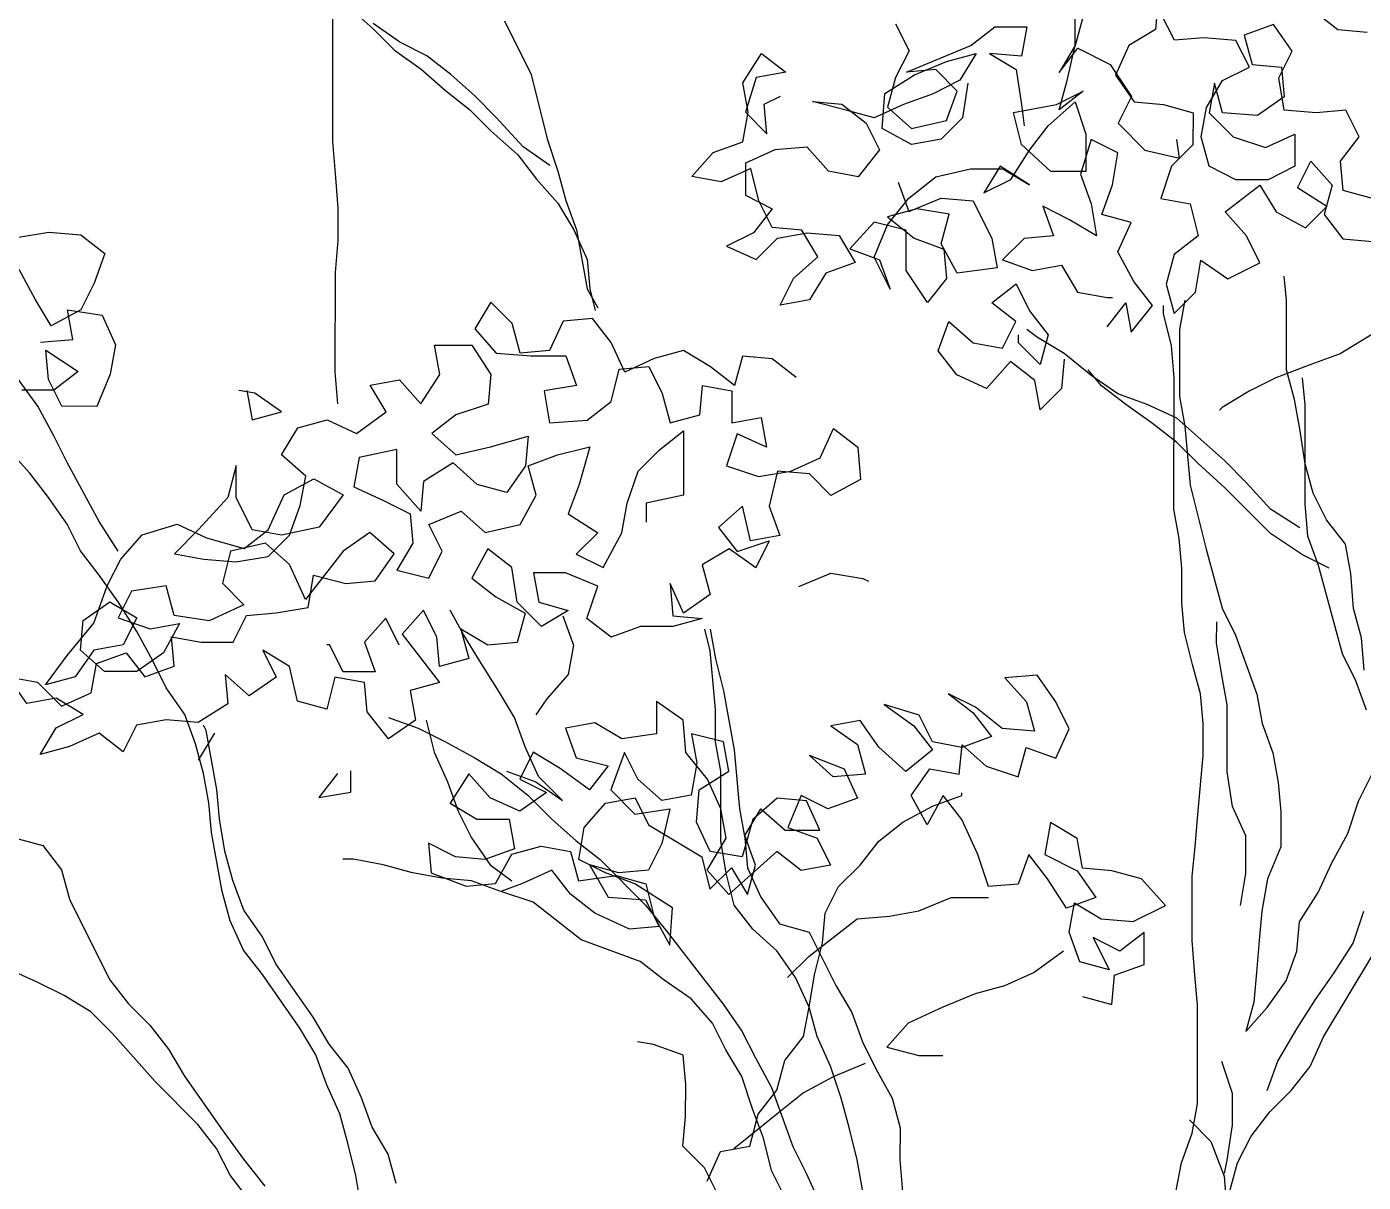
# Model space of a CAD drawing. Header units: millimetres. Extents: x 684983 to 685377, y 990360 to 990509.
# Drawn here: x 684986.3706 to 684986.6474, y 990361.3107 to 990361.5501 of the extents above; entities that cross this region are included whole.
import ezdxf

# ---------------------------------------------------------------- set-up
doc = ezdxf.new("R2010")
doc.units = ezdxf.units.MM
doc.layers.add('TEAK', color=7, linetype='Continuous')

# ---------------------------------------------------------------- blocks, each defined once
blk = doc.blocks.new('A$C25655A80')
at = {"color": 62}
for p, q in [((-0.24934, 1.70173), (-0.24928, 1.77287)), ((0.04679, 1.75337), (0.04581, 1.74184)), ((-0.24353, 1.74979), (-0.23489, 1.74209)), ((0.01697, 1.7361), (0.01698, 1.74763)), ((0.01986, 1.74667), (0.01697, 1.7361)), ((0.05254, 1.73799), (0.04774, 1.7476)), ((0.11118, 1.74178), (0.10254, 1.74851)), ((-0.23489, 1.74209), (-0.2272, 1.7344)), ((-0.22528, 1.73728), (-0.23488, 1.74402)), ((-0.18778, 1.74494), (-0.17818, 1.7257)), ((-0.04743, 1.74385), (-0.04263, 1.73423)), ((-0.02052, 1.73613), (-0.01186, 1.74285)), ((-0.01186, 1.74285), (-0.00033, 1.74284)), ((-0.00033, 1.74284), (-0.00226, 1.73227)), ((0.04581, 1.74184), (0.0362, 1.73608)), ((0.08811, 1.74372), (0.07754, 1.73989)), ((0.09483, 1.7341), (0.08811, 1.74372)), ((0.12176, 1.74081), (0.11118, 1.74178)), ((-0.21567, 1.73246), (-0.22528, 1.73728)), ((-0.0436, 1.72654), (-0.02052, 1.73613)), ((0.01697, 1.7361), (0.01119, 1.72649)), ((0.01407, 1.7236), (0.01697, 1.7361)), ((0.0362, 1.73608), (0.03138, 1.72551)), ((0.06312, 1.73894), (0.05254, 1.73799)), ((0.07465, 1.73797), (0.06312, 1.73894)), ((0.07945, 1.72835), (0.07465, 1.73797)), ((0.07754, 1.73989), (0.08041, 1.72931)), ((-0.2272, 1.7344), (-0.2176, 1.72766)), ((-0.20702, 1.72573), (-0.21567, 1.73246)), ((-0.10224, 1.72275), (-0.0955, 1.73331)), ((-0.0955, 1.73331), (-0.08686, 1.72658)), ((-0.04263, 1.73423), (-0.04745, 1.72462)), ((-0.02918, 1.73037), (-0.0186, 1.73324)), ((-0.0186, 1.73324), (-0.02438, 1.72364)), ((-0.01379, 1.73324), (-0.00419, 1.72746)), ((-0.00226, 1.73227), (-0.01379, 1.73324)), ((0.01119, 1.72649), (0.01793, 1.73513)), ((0.01793, 1.73513), (0.02946, 1.72936)), ((0.09002, 1.72449), (0.09483, 1.7341)), ((-0.2176, 1.72766), (-0.20895, 1.71996)), ((-0.08686, 1.72658), (-0.09744, 1.72467)), ((-0.03303, 1.72749), (-0.0436, 1.72654)), ((-0.04072, 1.72557), (-0.02918, 1.73037)), ((-0.02534, 1.71979), (-0.03303, 1.72749)), ((-0.00419, 1.72746), (-0.00228, 1.71496)), ((0.02946, 1.72936), (0.03714, 1.71781)), ((0.06983, 1.72355), (0.07945, 1.72835)), ((0.08041, 1.72931), (0.09098, 1.72834)), ((0.09098, 1.72834), (0.09193, 1.71776)), ((-0.19838, 1.71803), (-0.20702, 1.72573)), ((-0.17818, 1.7257), (-0.17244, 1.70262)), ((-0.10033, 1.71217), (-0.10224, 1.72275)), ((-0.09744, 1.72467), (-0.10129, 1.71217)), ((-0.0513, 1.71885), (-0.04072, 1.72557)), ((-0.04745, 1.72462), (-0.05034, 1.71405)), ((-0.02438, 1.72364), (-0.03399, 1.71884)), ((-0.02149, 1.72267), (-0.02343, 1.71018)), ((0.01118, 1.71303), (0.01407, 1.7236)), ((0.03138, 1.72551), (0.0381, 1.71589)), ((0.06405, 1.71394), (0.06983, 1.72355)), ((0.06695, 1.72259), (0.06501, 1.71202)), ((0.06982, 1.71201), (0.06695, 1.72259)), ((0.09193, 1.71296), (0.09002, 1.72449)), ((-0.20895, 1.71996), (-0.20031, 1.71322)), ((-0.19069, 1.71033), (-0.19838, 1.71803)), ((-0.09456, 1.71505), (-0.08879, 1.71793)), ((-0.05227, 1.70636), (-0.0513, 1.71885)), ((-0.03399, 1.71884), (-0.04457, 1.715)), ((-0.0292, 1.70922), (-0.02534, 1.71979)), ((0.01022, 1.71495), (0.01984, 1.71975)), ((0.01984, 1.71975), (0.01118, 1.71303)), ((0.03714, 1.71781), (0.03233, 1.7082)), ((0.09193, 1.71776), (0.08232, 1.71104)), ((-0.20031, 1.71322), (-0.19262, 1.70553)), ((-0.10226, 1.7016), (-0.10033, 1.71217)), ((-0.10129, 1.71217), (-0.09361, 1.70447)), ((-0.09361, 1.70447), (-0.09456, 1.71505)), ((-0.07726, 1.71599), (-0.06668, 1.71502)), ((-0.06572, 1.7131), (-0.07726, 1.71599)), ((-0.06668, 1.71502), (-0.05804, 1.70829)), ((-0.05515, 1.71021), (-0.06572, 1.7131)), ((-0.04457, 1.715), (-0.05515, 1.71021)), ((-0.05034, 1.71405), (-0.0417, 1.70635)), ((-0.00516, 1.71208), (0.01022, 1.71495)), ((-0.00229, 1.70055), (-0.00516, 1.71208)), ((-0.00228, 1.71496), (-0.00132, 1.70727)), ((0.00733, 1.70727), (0.01695, 1.71591)), ((0.01695, 1.71591), (0.02079, 1.70437)), ((0.0381, 1.71589), (0.04867, 1.71492)), ((0.04867, 1.71492), (0.05925, 1.71202)), ((0.05925, 1.71202), (0.05923, 1.70049)), ((0.06212, 1.70337), (0.06405, 1.71394)), ((0.06501, 1.71202), (0.07366, 1.70336)), ((0.08232, 1.71104), (0.06982, 1.71201)), ((0.10347, 1.71198), (0.09193, 1.71296)), ((0.11404, 1.71294), (0.10347, 1.71198)), ((0.11884, 1.70332), (0.11404, 1.71294)), ((-0.18109, 1.69975), (-0.19069, 1.71033)), ((-0.05804, 1.70829), (-0.05324, 1.69867)), ((-0.0417, 1.70635), (-0.0292, 1.70922)), ((-0.02343, 1.71018), (-0.03113, 1.70249)), ((0.00059, 1.69862), (0.00733, 1.70727)), ((0.03233, 1.7082), (0.04193, 1.69858)), ((-0.19262, 1.70553), (-0.18302, 1.69687)), ((-0.17244, 1.70262), (-0.1686, 1.69108)), ((-0.0417, 1.70058), (-0.05227, 1.70636)), ((-0.03113, 1.70249), (-0.0417, 1.70058)), ((0.02271, 1.70245), (0.01885, 1.68995)), ((0.02079, 1.70437), (0.02077, 1.69091)), ((0.03232, 1.69763), (0.02271, 1.70245)), ((0.05442, 1.69569), (0.05347, 1.70242)), ((0.065, 1.69279), (0.06212, 1.70337)), ((0.07366, 1.70336), (0.08519, 1.6995)), ((0.08519, 1.6995), (0.09577, 1.7043)), ((0.09577, 1.7043), (0.09576, 1.69277)), ((0.1121, 1.69467), (0.11884, 1.70332)), ((-0.24839, 1.6902), (-0.24934, 1.70173)), ((-0.17148, 1.69301), (-0.18109, 1.69975)), ((-0.12054, 1.68912), (-0.11284, 1.69776)), ((-0.11284, 1.69776), (-0.10226, 1.7016)), ((-0.09073, 1.6987), (-0.10131, 1.69391)), ((-0.07919, 1.69965), (-0.09073, 1.6987)), ((-0.07151, 1.691), (-0.07919, 1.69965)), ((-0.05324, 1.69867), (-0.06094, 1.68906)), ((-0.00615, 1.68805), (0.00059, 1.69862)), ((0.00828, 1.69092), (-0.00229, 1.70055)), ((0.03038, 1.6861), (0.03232, 1.69763)), ((0.04193, 1.69858), (0.05442, 1.69569)), ((0.05923, 1.70049), (0.05154, 1.69281)), ((-0.18302, 1.69687), (-0.1763, 1.68821)), ((-0.10131, 1.69391), (-0.10132, 1.68237)), ((-0.00999, 1.69286), (-0.01576, 1.68325)), ((0.00058, 1.68612), (-0.00999, 1.69286)), ((0.05154, 1.69281), (0.04768, 1.68127)), ((0.0746, 1.68798), (0.065, 1.69279)), ((0.09576, 1.69277), (0.08614, 1.68797)), ((0.09671, 1.68507), (0.10153, 1.69468)), ((0.10153, 1.69468), (0.10921, 1.68602)), ((0.11305, 1.6841), (0.1121, 1.69467)), ((-0.24744, 1.6777), (-0.24839, 1.6902)), ((-0.1763, 1.68821), (-0.16861, 1.67955)), ((-0.1686, 1.69108), (-0.16573, 1.68051)), ((-0.10997, 1.68719), (-0.12054, 1.68912)), ((-0.09939, 1.69198), (-0.10997, 1.68719)), ((-0.09651, 1.68044), (-0.09939, 1.69198)), ((-0.06094, 1.68906), (-0.07151, 1.691)), ((-0.04268, 1.68136), (-0.03306, 1.68904)), ((-0.03306, 1.68904), (-0.02056, 1.69191)), ((-0.02056, 1.69191), (-0.00903, 1.6919)), ((-0.01576, 1.68325), (-0.00615, 1.68805)), ((-0.00903, 1.6919), (0.00058, 1.68612)), ((0.02077, 1.69091), (0.00828, 1.69092)), ((0.01885, 1.68995), (0.02269, 1.67937)), ((0.08614, 1.68797), (0.0746, 1.68798)), ((-0.04652, 1.68713), (-0.04269, 1.67655)), ((0.02653, 1.67553), (0.03038, 1.6861)), ((0.07075, 1.67645), (0.08325, 1.68605)), ((0.08325, 1.68605), (0.08901, 1.67643)), ((0.10728, 1.67834), (0.09671, 1.68507)), ((0.10921, 1.68602), (0.10632, 1.67545)), ((0.12362, 1.6812), (0.11305, 1.6841)), ((-0.16861, 1.67955), (-0.16285, 1.66993)), ((-0.16573, 1.68051), (-0.16189, 1.66993)), ((-0.10132, 1.68237), (-0.09171, 1.67756)), ((-0.09172, 1.67083), (-0.09651, 1.68044)), ((-0.05038, 1.67175), (-0.04268, 1.68136)), ((-0.04269, 1.67655), (-0.03115, 1.68135)), ((-0.03115, 1.68135), (-0.01961, 1.68037)), ((-0.01961, 1.68037), (-0.01289, 1.66691)), ((0.00538, 1.67843), (0.00922, 1.66785)), ((0.01499, 1.67361), (0.00538, 1.67843)), ((0.02269, 1.67937), (0.0246, 1.66784)), ((0.04768, 1.68127), (0.05825, 1.67934)), ((0.05825, 1.67934), (0.06113, 1.6678)), ((0.09958, 1.67065), (0.10728, 1.67834)), ((-0.24745, 1.66616), (-0.24744, 1.6777)), ((-0.09171, 1.67756), (-0.09845, 1.66891)), ((-0.0398, 1.67751), (-0.05038, 1.67463)), ((-0.05038, 1.67463), (-0.04077, 1.66694)), ((-0.02827, 1.67558), (-0.0398, 1.67751)), ((-0.03116, 1.665), (-0.02827, 1.67558)), ((0.0246, 1.66784), (0.01499, 1.67361)), ((0.0371, 1.67263), (0.02653, 1.67553)), ((0.07843, 1.66779), (0.07075, 1.67645)), ((0.08901, 1.67643), (0.09958, 1.67065)), ((0.10632, 1.67545), (0.11304, 1.66679)), ((-0.36281, 1.66723), (-0.35127, 1.66914)), ((-0.35127, 1.66914), (-0.33974, 1.66817)), ((-0.16285, 1.66993), (-0.15806, 1.65935)), ((-0.16189, 1.66993), (-0.15807, 1.64878)), ((-0.09845, 1.66891), (-0.10807, 1.66411)), ((-0.08114, 1.66986), (-0.09172, 1.67083)), ((-0.0898, 1.66698), (-0.07922, 1.66889)), ((-0.07538, 1.66024), (-0.08114, 1.66986)), ((-0.07922, 1.66889), (-0.06769, 1.66792)), ((-0.05519, 1.67272), (-0.06385, 1.66311)), ((-0.0552, 1.66022), (-0.05038, 1.67175)), ((-0.04365, 1.66982), (-0.05519, 1.67272)), ((-0.04367, 1.6554), (-0.04365, 1.66982)), ((0.03228, 1.66206), (0.0371, 1.67263)), ((-0.33974, 1.66817), (-0.33109, 1.66143)), ((-0.24842, 1.65463), (-0.24745, 1.66616)), ((-0.10807, 1.66411), (-0.0975, 1.6593)), ((-0.0975, 1.6593), (-0.0898, 1.66698)), ((-0.06769, 1.66792), (-0.06193, 1.6583)), ((-0.04077, 1.66694), (-0.0302, 1.66308)), ((-0.0254, 1.65442), (-0.03116, 1.665)), ((-0.01289, 1.66691), (-0.01098, 1.65633)), ((-0.00136, 1.6669), (-0.00906, 1.65922)), ((0.00922, 1.66785), (-0.00136, 1.6669)), ((0.06113, 1.6678), (0.05247, 1.66108)), ((0.08323, 1.65817), (0.07843, 1.66779)), ((0.11304, 1.66679), (0.12361, 1.66582)), ((-0.33109, 1.66143), (-0.33494, 1.65086)), ((-0.15806, 1.65935), (-0.15711, 1.64878)), ((-0.08404, 1.65256), (-0.07538, 1.66024)), ((-0.06385, 1.66311), (-0.05328, 1.65926)), ((-0.04944, 1.64868), (-0.0552, 1.66022)), ((-0.05328, 1.65926), (-0.04944, 1.64868)), ((-0.0302, 1.66308), (-0.02925, 1.6525)), ((-0.00906, 1.65922), (0.00152, 1.65536)), ((0.03804, 1.65148), (0.03228, 1.66206)), ((0.05247, 1.66108), (0.04958, 1.65051)), ((0.06015, 1.64762), (0.06208, 1.65915)), ((0.06208, 1.65915), (0.07169, 1.65241)), ((-0.3561, 1.64511), (-0.36186, 1.65569)), ((-0.24846, 1.61906), (-0.24842, 1.65463)), ((-0.07251, 1.65447), (-0.07828, 1.64486)), ((-0.06193, 1.6583), (-0.07251, 1.65447)), ((-0.03599, 1.64386), (-0.04367, 1.6554)), ((-0.01098, 1.65633), (-0.0254, 1.65442)), ((0.00152, 1.65536), (0.01209, 1.65727)), ((0.01209, 1.65727), (0.01785, 1.64766)), ((0.07169, 1.65241), (0.08323, 1.65817)), ((-0.33494, 1.65086), (-0.33976, 1.64125)), ((-0.08886, 1.64295), (-0.08404, 1.65256)), ((-0.02925, 1.6525), (-0.03599, 1.64386)), ((-0.01291, 1.64384), (-0.00426, 1.65056)), ((-0.00426, 1.65056), (0.00054, 1.64094)), ((0.04476, 1.64282), (0.03804, 1.65148)), ((0.04958, 1.65051), (0.05245, 1.63993)), ((0.09283, 1.6447), (0.09188, 1.65336)), ((-0.35034, 1.6355), (-0.3561, 1.64511)), ((-0.15807, 1.64878), (-0.15423, 1.64205)), ((-0.15711, 1.64878), (-0.15519, 1.64108)), ((-0.07828, 1.64486), (-0.08886, 1.64295)), ((0.01785, 1.64766), (0.02842, 1.64572)), ((0.02842, 1.64572), (0.03035, 1.64572)), ((0.05245, 1.63993), (0.06015, 1.64762)), ((0.0563, 1.64474), (0.05437, 1.63416)), ((0.09281, 1.61971), (0.09283, 1.6447)), ((-0.33976, 1.64125), (-0.35034, 1.6355)), ((-0.34457, 1.64126), (-0.33207, 1.63932)), ((-0.34265, 1.63068), (-0.34457, 1.64126)), ((-0.19268, 1.644), (-0.19845, 1.6344)), ((-0.18499, 1.63631), (-0.19268, 1.644)), ((-0.00427, 1.6371), (-0.01291, 1.64384)), ((0.00054, 1.64094), (0.00726, 1.63228)), ((0.02841, 1.63515), (0.03515, 1.64379)), ((0.03515, 1.64379), (0.03706, 1.63322)), ((0.03706, 1.63322), (0.04476, 1.64282)), ((0.0486, 1.63994), (0.04861, 1.64282)), ((0.05148, 1.6284), (0.0486, 1.63994)), ((-0.33207, 1.63932), (-0.32727, 1.62875)), ((-0.18212, 1.62573), (-0.18499, 1.63631)), ((-0.16673, 1.63725), (-0.17155, 1.62668)), ((-0.15615, 1.6382), (-0.16673, 1.63725)), ((-0.14943, 1.62954), (-0.15615, 1.6382)), ((-0.03216, 1.62655), (-0.0283, 1.63712)), ((-0.0283, 1.63712), (-0.01966, 1.62942)), ((-0.00908, 1.62749), (-0.00427, 1.6371)), ((-0.35419, 1.62973), (-0.34265, 1.63068)), ((-0.19845, 1.6344), (-0.19077, 1.62574)), ((-0.00332, 1.62941), (-0.00331, 1.63229)), ((0.00342, 1.63133), (-0.00043, 1.63421)), ((0.01302, 1.62555), (0.00342, 1.63133)), ((0.00726, 1.63228), (0.00437, 1.62171)), ((0.05437, 1.63416), (0.05435, 1.61013)), ((0.12454, 1.63314), (0.11204, 1.62546)), ((-0.35227, 1.62685), (-0.34074, 1.61914)), ((-0.35132, 1.61627), (-0.35227, 1.62685)), ((-0.32727, 1.62875), (-0.32921, 1.61817)), ((-0.21288, 1.62864), (-0.19942, 1.62863)), ((-0.21097, 1.61806), (-0.21288, 1.62864)), ((-0.19942, 1.62863), (-0.1927, 1.61805)), ((-0.19077, 1.62574), (-0.17828, 1.62476)), ((-0.17155, 1.62668), (-0.18212, 1.62573)), ((-0.14464, 1.61896), (-0.14943, 1.62954)), ((-0.12348, 1.62664), (-0.13406, 1.62376)), ((-0.11387, 1.62086), (-0.12348, 1.62664)), ((-0.02544, 1.61789), (-0.03216, 1.62655)), ((-0.01966, 1.62942), (-0.00908, 1.62749)), ((0.00437, 1.62171), (-0.00332, 1.62941)), ((0.02263, 1.61785), (0.01302, 1.62555)), ((0.05243, 1.61686), (0.05148, 1.6284)), ((0.11204, 1.62546), (0.10146, 1.62162)), ((-0.17828, 1.62476), (-0.16578, 1.62475)), ((-0.16578, 1.62475), (-0.16194, 1.61417)), ((-0.14656, 1.61993), (-0.13598, 1.62088)), ((-0.13406, 1.62376), (-0.14464, 1.61896)), ((-0.13598, 1.62088), (-0.13118, 1.61126)), ((-0.10523, 1.61412), (-0.11387, 1.62086)), ((-0.10233, 1.62469), (-0.10523, 1.61412)), ((-0.09176, 1.62372), (-0.10233, 1.62469)), ((-0.08311, 1.61699), (-0.09176, 1.62372)), ((-0.00621, 1.62268), (-0.01487, 1.61308)), ((0.00244, 1.61595), (-0.00621, 1.62268)), ((0.01302, 1.62363), (0.01205, 1.61305)), ((0.10146, 1.62162), (0.08896, 1.61683)), ((-0.35517, 1.60666), (-0.36285, 1.61724)), ((-0.34652, 1.60665), (-0.35132, 1.61627)), ((-0.34074, 1.61914), (-0.3494, 1.61242)), ((-0.32921, 1.61817), (-0.33402, 1.60664)), ((-0.24751, 1.60752), (-0.24846, 1.61906)), ((-0.23596, 1.61424), (-0.22539, 1.61615)), ((-0.22539, 1.61615), (-0.21771, 1.6075)), ((-0.21771, 1.6075), (-0.21097, 1.61806)), ((-0.1927, 1.61805), (-0.19367, 1.60747)), ((-0.14945, 1.6084), (-0.14656, 1.61993)), ((-0.01487, 1.61308), (-0.02544, 1.61789)), ((0.00435, 1.60537), (0.00244, 1.61595)), ((0.02647, 1.614), (0.02167, 1.61977)), ((0.03224, 1.61111), (0.02263, 1.61785)), ((0.05239, 1.56976), (0.05243, 1.61686)), ((0.08896, 1.61683), (0.07934, 1.61203)), ((0.09568, 1.60913), (0.09281, 1.61971)), ((0.09952, 1.60721), (0.09857, 1.61682)), ((-0.3494, 1.61242), (-0.36093, 1.61243)), ((-0.2773, 1.6114), (-0.28307, 1.61236)), ((-0.28019, 1.61236), (-0.27827, 1.60178)), ((-0.2677, 1.60466), (-0.2773, 1.6114)), ((-0.2302, 1.60462), (-0.23596, 1.61424)), ((-0.16194, 1.61417), (-0.17348, 1.61226)), ((-0.17348, 1.61226), (-0.17157, 1.60072)), ((-0.13118, 1.61126), (-0.12831, 1.60069)), ((-0.11773, 1.60356), (-0.11676, 1.61413)), ((-0.11676, 1.61413), (-0.10619, 1.6122)), ((-0.10619, 1.6122), (-0.1062, 1.60067)), ((0.01205, 1.61305), (0.00435, 1.60537)), ((0.03512, 1.60726), (0.02647, 1.614)), ((0.04281, 1.60726), (0.03224, 1.61111)), ((0.07934, 1.61203), (0.06972, 1.60627)), ((-0.34941, 1.59608), (-0.35517, 1.60666)), ((-0.33402, 1.60664), (-0.34652, 1.60665)), ((-0.19367, 1.60747), (-0.20521, 1.60364)), ((-0.15811, 1.60167), (-0.14945, 1.6084)), ((0.04472, 1.60053), (0.03512, 1.60726)), ((0.05338, 1.60244), (0.04281, 1.60726)), ((0.05435, 1.61013), (0.05626, 1.59956)), ((0.06972, 1.60627), (0.06876, 1.60531)), ((0.09759, 1.59856), (0.09568, 1.60913)), ((0.09949, 1.57164), (0.09952, 1.60721)), ((-0.27827, 1.60178), (-0.2677, 1.60466)), ((-0.26193, 1.59889), (-0.25136, 1.60176)), ((-0.25136, 1.60176), (-0.24079, 1.59694)), ((-0.24079, 1.59694), (-0.2302, 1.60462)), ((-0.20521, 1.60364), (-0.21387, 1.59692)), ((-0.17157, 1.60072), (-0.15811, 1.60167)), ((-0.12831, 1.60069), (-0.11773, 1.60356)), ((-0.1062, 1.60067), (-0.09562, 1.60258)), ((-0.09562, 1.60258), (-0.09371, 1.592)), ((0.07067, 1.58704), (0.05338, 1.60244)), ((-0.26771, 1.58928), (-0.26193, 1.59889)), ((-0.21387, 1.59692), (-0.20523, 1.58922)), ((-0.13216, 1.59108), (-0.12351, 1.5978)), ((-0.12351, 1.5978), (-0.12353, 1.57473)), ((-0.10428, 1.59682), (-0.10814, 1.58529)), ((-0.09371, 1.592), (-0.10428, 1.59682)), ((-0.07449, 1.58814), (-0.06967, 1.59871)), ((-0.06967, 1.59871), (-0.06103, 1.59197)), ((0.05337, 1.59379), (0.04472, 1.60053)), ((0.05626, 1.59956), (0.05816, 1.5784)), ((0.0995, 1.58606), (0.09759, 1.59856)), ((-0.34462, 1.58646), (-0.34941, 1.59608)), ((-0.20523, 1.58922), (-0.19273, 1.59209)), ((-0.19273, 1.59209), (-0.17926, 1.59593)), ((-0.17926, 1.59593), (-0.18023, 1.58535)), ((-0.1687, 1.58919), (-0.15716, 1.59206)), ((-0.15716, 1.59206), (-0.16102, 1.57861)), ((-0.06103, 1.59197), (-0.06008, 1.58044)), ((0.06105, 1.58609), (0.05337, 1.59379)), ((-0.35808, 1.58263), (-0.36576, 1.59129)), ((-0.25907, 1.58158), (-0.26771, 1.58928)), ((-0.23983, 1.58829), (-0.24177, 1.57772)), ((-0.22637, 1.59116), (-0.23983, 1.58829)), ((-0.22638, 1.57867), (-0.22637, 1.59116)), ((-0.17927, 1.58535), (-0.1687, 1.58919)), ((-0.13986, 1.58339), (-0.13216, 1.59108)), ((-0.08507, 1.58334), (-0.07449, 1.58814)), ((0.07835, 1.57935), (0.07067, 1.58704)), ((-0.35136, 1.57397), (-0.35808, 1.58263)), ((-0.3331, 1.5653), (-0.34462, 1.58646)), ((-0.28406, 1.58545), (-0.28695, 1.57391)), ((-0.28407, 1.57391), (-0.28406, 1.58545)), ((-0.20619, 1.58634), (-0.21677, 1.57962)), ((-0.19754, 1.57864), (-0.20619, 1.58634)), ((-0.18023, 1.58535), (-0.18697, 1.57575)), ((-0.1764, 1.57477), (-0.17927, 1.58535)), ((-0.14372, 1.57186), (-0.13986, 1.58339)), ((-0.10814, 1.58529), (-0.09661, 1.58143)), ((-0.09661, 1.58143), (-0.08507, 1.58334)), ((-0.08987, 1.58335), (-0.09277, 1.57085)), ((-0.07834, 1.58237), (-0.08987, 1.58335)), ((-0.07066, 1.57468), (-0.07834, 1.58237)), ((0.07066, 1.57743), (0.06105, 1.58609)), ((0.10238, 1.57548), (0.0995, 1.58606)), ((-0.26676, 1.57486), (-0.25618, 1.58062)), ((-0.261, 1.57101), (-0.25907, 1.58158)), ((-0.25618, 1.58062), (-0.24561, 1.57484)), ((-0.24177, 1.57772), (-0.2312, 1.5729)), ((-0.21774, 1.56904), (-0.22638, 1.57867)), ((-0.21677, 1.57962), (-0.21774, 1.56904)), ((-0.18697, 1.57575), (-0.19754, 1.57864)), ((-0.16102, 1.57861), (-0.16487, 1.56803)), ((-0.06008, 1.58044), (-0.07066, 1.57468)), ((0.05816, 1.5784), (0.06391, 1.55533)), ((0.08698, 1.56107), (0.07066, 1.57743)), ((0.08699, 1.56973), (0.07835, 1.57935)), ((-0.34464, 1.56435), (-0.35136, 1.57397)), ((-0.28695, 1.57391), (-0.29753, 1.56239)), ((-0.27831, 1.56237), (-0.28407, 1.57391)), ((-0.27254, 1.56237), (-0.26676, 1.57486)), ((-0.24561, 1.57484), (-0.25428, 1.56331)), ((-0.2312, 1.5729), (-0.22159, 1.56809)), ((-0.18218, 1.56421), (-0.1764, 1.57477)), ((-0.12353, 1.57473), (-0.13699, 1.57185)), ((0.10718, 1.56586), (0.10238, 1.57548)), ((-0.26485, 1.56044), (-0.261, 1.57101)), ((-0.22159, 1.56809), (-0.22064, 1.55751)), ((-0.21486, 1.56424), (-0.20332, 1.56903)), ((-0.20332, 1.56903), (-0.19468, 1.56133)), ((-0.16487, 1.56803), (-0.1543, 1.5613)), ((-0.14565, 1.56129), (-0.14372, 1.57186)), ((-0.13699, 1.57185), (-0.13699, 1.56513)), ((-0.10238, 1.57086), (-0.11104, 1.56318)), ((-0.09951, 1.55836), (-0.10238, 1.57086)), ((-0.09277, 1.57085), (-0.08893, 1.56027)), ((0.0543, 1.55918), (0.05239, 1.56976)), ((0.09756, 1.56299), (0.08699, 1.56973)), ((0.10044, 1.5601), (0.09949, 1.57164)), ((-0.33984, 1.55474), (-0.34464, 1.56435)), ((-0.32638, 1.55472), (-0.3331, 1.5653)), ((-0.31772, 1.56048), (-0.30522, 1.56432)), ((-0.30522, 1.56432), (-0.29465, 1.5595)), ((-0.25428, 1.56331), (-0.26774, 1.56044)), ((-0.21006, 1.55462), (-0.21486, 1.56424)), ((-0.19468, 1.56133), (-0.18218, 1.56421)), ((-0.11104, 1.56318), (-0.10432, 1.55452)), ((0.1139, 1.55721), (0.10718, 1.56586)), ((-0.32542, 1.55184), (-0.31772, 1.56048)), ((-0.29753, 1.56239), (-0.30619, 1.55374)), ((-0.29465, 1.5595), (-0.2812, 1.55564)), ((-0.2812, 1.55564), (-0.27254, 1.56237)), ((-0.26774, 1.56044), (-0.27831, 1.56237)), ((-0.27255, 1.55275), (-0.26485, 1.56044)), ((-0.23601, 1.56137), (-0.24563, 1.55465)), ((-0.22737, 1.55367), (-0.23601, 1.56137)), ((-0.1543, 1.5613), (-0.162, 1.55361)), ((-0.15239, 1.5488), (-0.14565, 1.56129)), ((-0.10432, 1.55452), (-0.09278, 1.55836)), ((-0.08893, 1.56027), (-0.09951, 1.55836)), ((-0.09278, 1.55836), (-0.0976, 1.54875)), ((0.05525, 1.54861), (0.0543, 1.55918)), ((0.09851, 1.55337), (0.08698, 1.56107)), ((0.10428, 1.54952), (0.10044, 1.5601)), ((-0.33312, 1.54608), (-0.33984, 1.55474)), ((-0.30619, 1.55374), (-0.29562, 1.55181)), ((-0.28601, 1.55469), (-0.2889, 1.54315)), ((-0.27351, 1.55756), (-0.28601, 1.55469)), ((-0.26486, 1.54986), (-0.27351, 1.55756)), ((-0.24563, 1.55465), (-0.25911, 1.53736)), ((-0.23411, 1.54407), (-0.22737, 1.55367)), ((-0.22064, 1.55751), (-0.22641, 1.5479)), ((-0.21488, 1.54501), (-0.21006, 1.55462)), ((-0.19372, 1.55556), (-0.1995, 1.54499)), ((-0.18507, 1.54883), (-0.19372, 1.55556)), ((-0.162, 1.55361), (-0.15239, 1.5488)), ((-0.1072, 1.55548), (-0.11682, 1.54973)), ((-0.0976, 1.54875), (-0.1072, 1.55548)), ((0.06391, 1.55533), (0.06966, 1.53417)), ((0.11581, 1.54663), (0.1139, 1.55721)), ((-0.33024, 1.54223), (-0.32542, 1.55184)), ((-0.29562, 1.55181), (-0.28409, 1.55084)), ((-0.28409, 1.55084), (-0.27255, 1.55275)), ((-0.25911, 1.53736), (-0.26486, 1.54986)), ((-0.18316, 1.53633), (-0.18507, 1.54883)), ((-0.11682, 1.54973), (-0.11395, 1.53915)), ((0.10812, 1.54856), (0.09851, 1.55337)), ((0.1129, 1.51779), (0.10428, 1.54952)), ((-0.3264, 1.53646), (-0.33312, 1.54608)), ((-0.25815, 1.53447), (-0.25621, 1.54601)), ((-0.25621, 1.54601), (-0.24468, 1.54311)), ((-0.24468, 1.54311), (-0.23411, 1.54407)), ((-0.22641, 1.5479), (-0.21488, 1.54501)), ((-0.1995, 1.54499), (-0.19085, 1.53826)), ((-0.17739, 1.5469), (-0.17547, 1.53632)), ((-0.16585, 1.54689), (-0.17739, 1.5469)), ((-0.15432, 1.54207), (-0.16585, 1.54689)), ((-0.08222, 1.542), (-0.07068, 1.5468)), ((-0.07068, 1.5468), (-0.05915, 1.54487)), ((-0.05915, 1.54487), (-0.05723, 1.5439)), ((0.05524, 1.53611), (0.05525, 1.54861)), ((0.11676, 1.53413), (0.11581, 1.54663)), ((-0.33506, 1.52878), (-0.33024, 1.54223)), ((-0.32159, 1.5403), (-0.3264, 1.53069)), ((-0.30909, 1.54221), (-0.32159, 1.5403)), ((-0.30621, 1.53163), (-0.30909, 1.54221)), ((-0.2889, 1.54315), (-0.28122, 1.53546)), ((-0.15818, 1.53054), (-0.15432, 1.54207)), ((-0.12836, 1.54301), (-0.12741, 1.53147)), ((-0.12357, 1.53243), (-0.12836, 1.54301)), ((-0.11395, 1.53915), (-0.12357, 1.53243)), ((-0.3389, 1.52974), (-0.32928, 1.53646)), ((-0.32928, 1.53646), (-0.31967, 1.53069)), ((-0.31968, 1.52588), (-0.3264, 1.53646)), ((-0.28122, 1.53546), (-0.29372, 1.5297)), ((-0.26968, 1.53256), (-0.25815, 1.53447)), ((-0.19085, 1.53826), (-0.18028, 1.53248)), ((-0.17452, 1.52767), (-0.18316, 1.53633)), ((-0.17547, 1.53632), (-0.1649, 1.53343)), ((0.05619, 1.52553), (0.05524, 1.53611)), ((-0.33987, 1.51917), (-0.3389, 1.52974)), ((-0.3264, 1.53069), (-0.31487, 1.52684)), ((-0.31967, 1.53069), (-0.32449, 1.52108)), ((-0.29372, 1.5297), (-0.30621, 1.53163)), ((-0.28507, 1.522), (-0.28026, 1.53161)), ((-0.28026, 1.53161), (-0.26968, 1.53256)), ((-0.23027, 1.5306), (-0.23797, 1.52196)), ((-0.22548, 1.52099), (-0.23027, 1.5306)), ((-0.21681, 1.53348), (-0.22451, 1.52483)), ((-0.21201, 1.52386), (-0.21681, 1.53348)), ((-0.2024, 1.52481), (-0.2072, 1.53347)), ((-0.18028, 1.53248), (-0.18318, 1.52191)), ((-0.1649, 1.53343), (-0.17452, 1.52767)), ((-0.16683, 1.53151), (-0.16299, 1.52093)), ((-0.14953, 1.5238), (-0.15818, 1.53054)), ((-0.11684, 1.5305), (-0.12742, 1.52763)), ((-0.12741, 1.53147), (-0.11684, 1.5305)), ((0.06966, 1.53417), (0.07445, 1.52456)), ((0.11963, 1.52355), (0.11676, 1.53413)), ((-0.34468, 1.51725), (-0.33506, 1.52878)), ((-0.31392, 1.5153), (-0.31968, 1.52588)), ((-0.31487, 1.52684), (-0.30429, 1.52875)), ((-0.30429, 1.52875), (-0.31007, 1.51818)), ((-0.22451, 1.52483), (-0.21107, 1.50751)), ((-0.20336, 1.52673), (-0.20049, 1.51616)), ((-0.19375, 1.52096), (-0.20336, 1.52673)), ((-0.19664, 1.51519), (-0.2024, 1.52481)), ((-0.13895, 1.52764), (-0.14953, 1.5238)), ((-0.12742, 1.52763), (-0.13895, 1.52764)), ((-0.11397, 1.51896), (-0.11588, 1.52665)), ((-0.11396, 1.52665), (-0.11205, 1.51608)), ((0.05906, 1.514), (0.05619, 1.52553)), ((0.06772, 1.52168), (0.06773, 1.52937)), ((-0.32449, 1.52108), (-0.33507, 1.51916)), ((-0.30718, 1.52394), (-0.29661, 1.52201)), ((-0.30623, 1.51337), (-0.30718, 1.52394)), ((-0.29661, 1.52201), (-0.28507, 1.522)), ((-0.25047, 1.52101), (-0.25143, 1.52101)), ((-0.24567, 1.51139), (-0.25047, 1.52101)), ((-0.23797, 1.52196), (-0.23414, 1.51138)), ((-0.21106, 1.51328), (-0.21201, 1.52386)), ((-0.18318, 1.52191), (-0.19375, 1.52096)), ((-0.16299, 1.52093), (-0.16492, 1.51036)), ((0.06963, 1.51014), (0.06772, 1.52168)), ((0.07445, 1.52456), (0.08213, 1.5034)), ((0.12059, 1.51202), (0.11963, 1.52355)), ((-0.35238, 1.50668), (-0.34468, 1.51725)), ((-0.33507, 1.51916), (-0.3418, 1.50956)), ((-0.33123, 1.51147), (-0.33987, 1.51917)), ((-0.33411, 1.51436), (-0.32353, 1.51819)), ((-0.32353, 1.51819), (-0.31681, 1.50953)), ((-0.31007, 1.51818), (-0.31969, 1.51146)), ((-0.30912, 1.50568), (-0.31392, 1.5153)), ((-0.2745, 1.51911), (-0.26971, 1.50949)), ((-0.2649, 1.51333), (-0.2745, 1.51911)), ((-0.20049, 1.51616), (-0.21106, 1.51328)), ((-0.18992, 1.50461), (-0.19664, 1.51519)), ((-0.11206, 1.49781), (-0.11397, 1.51896)), ((-0.11205, 1.51608), (-0.10917, 1.50454)), ((0.1177, 1.50818), (0.1129, 1.51779)), ((-0.33604, 1.50378), (-0.33411, 1.51436)), ((-0.31969, 1.51146), (-0.33123, 1.51147)), ((-0.31681, 1.50953), (-0.30623, 1.51337)), ((-0.28797, 1.51047), (-0.28702, 1.49989)), ((-0.27932, 1.50277), (-0.28797, 1.51047)), ((-0.26202, 1.50083), (-0.2649, 1.51333)), ((-0.23414, 1.51138), (-0.24567, 1.51139)), ((-0.16492, 1.51036), (-0.17262, 1.50171)), ((0.06194, 1.50342), (0.05906, 1.514)), ((-0.36584, 1.50958), (-0.35526, 1.50765)), ((-0.35912, 1.49996), (-0.36584, 1.50958)), ((-0.35526, 1.50765), (-0.34662, 1.49899)), ((-0.3418, 1.50956), (-0.35238, 1.50668)), ((-0.3024, 1.49606), (-0.30912, 1.50568)), ((-0.26971, 1.50949), (-0.27932, 1.50277)), ((-0.24856, 1.50947), (-0.25145, 1.49794)), ((-0.23798, 1.50754), (-0.24856, 1.50947)), ((-0.23703, 1.49696), (-0.23798, 1.50754)), ((-0.21107, 1.50751), (-0.22164, 1.50464)), ((0.0033, 1.5102), (-0.00823, 1.50925)), ((-0.00823, 1.50925), (-0.00055, 1.50059)), ((0.01003, 1.50058), (0.0033, 1.5102)), ((0.07155, 1.49957), (0.06963, 1.51014)), ((0.12153, 1.4976), (0.1177, 1.50818)), ((-0.34854, 1.50187), (-0.35912, 1.49996)), ((-0.33893, 1.4961), (-0.34854, 1.50187)), ((-0.34662, 1.49899), (-0.33604, 1.50378)), ((-0.25145, 1.49794), (-0.26202, 1.50083)), ((-0.22164, 1.50464), (-0.21973, 1.49406)), ((-0.18416, 1.49499), (-0.18992, 1.50461)), ((-0.17262, 1.50171), (-0.17647, 1.49595)), ((-0.13321, 1.50071), (-0.13322, 1.48918)), ((-0.1236, 1.49398), (-0.13321, 1.50071)), ((-0.10917, 1.50454), (-0.10535, 1.48339)), ((-0.02842, 1.5035), (-0.01978, 1.49677)), ((-0.01882, 1.49869), (-0.02842, 1.5035)), ((0.06289, 1.49284), (0.06194, 1.50342)), ((0.08213, 1.5034), (0.08404, 1.49283)), ((-0.34855, 1.4913), (-0.33893, 1.4961)), ((-0.29857, 1.48548), (-0.3024, 1.49606)), ((-0.28702, 1.49989), (-0.2976, 1.49317)), ((-0.22935, 1.48734), (-0.23703, 1.49696)), ((-0.11207, 1.48628), (-0.11206, 1.49781)), ((-0.0515, 1.49968), (-0.04093, 1.49198)), ((-0.03901, 1.49582), (-0.0515, 1.49968)), ((-0.01978, 1.49677), (-0.01306, 1.48811)), ((-0.00921, 1.49099), (-0.01882, 1.49869)), ((-0.00055, 1.50059), (0.00233, 1.49002)), ((0.01482, 1.49097), (0.01003, 1.50058)), ((0.07153, 1.47553), (0.07155, 1.49957)), ((-0.35433, 1.48169), (-0.34855, 1.4913)), ((-0.31971, 1.49223), (-0.32452, 1.48262)), ((-0.30913, 1.49415), (-0.31971, 1.49223)), ((-0.2976, 1.49317), (-0.30913, 1.49415)), ((-0.29472, 1.49029), (-0.29568, 1.49221)), ((-0.21973, 1.49406), (-0.22935, 1.48734)), ((-0.22934, 1.49503), (-0.21877, 1.49118)), ((-0.21877, 1.49118), (-0.20916, 1.48636)), ((-0.21589, 1.49406), (-0.21301, 1.48252)), ((-0.18033, 1.48442), (-0.18416, 1.49499)), ((-0.15533, 1.49304), (-0.1659, 1.49113)), ((-0.1659, 1.49113), (-0.16207, 1.48055)), ((-0.14572, 1.48727), (-0.15533, 1.49304)), ((-0.12265, 1.48244), (-0.1236, 1.49398)), ((-0.06016, 1.49392), (-0.07073, 1.49201)), ((-0.07073, 1.49201), (-0.06113, 1.48527)), ((-0.05344, 1.4843), (-0.06016, 1.49392)), ((-0.04093, 1.49198), (-0.03421, 1.48332)), ((-0.03421, 1.4862), (-0.03901, 1.49582)), ((0.06288, 1.48131), (0.06289, 1.49284)), ((0.08404, 1.49283), (0.08787, 1.48225)), ((-0.33317, 1.48936), (-0.34375, 1.48456)), ((-0.32452, 1.48262), (-0.33317, 1.48936)), ((-0.29183, 1.48932), (-0.29761, 1.47972)), ((-0.29089, 1.46914), (-0.29472, 1.49029)), ((-0.20916, 1.48636), (-0.1986, 1.48059)), ((-0.13322, 1.48918), (-0.14572, 1.48727)), ((-0.12072, 1.48917), (-0.11881, 1.47859)), ((-0.10919, 1.48627), (-0.12072, 1.48917)), ((-0.01306, 1.48811), (-0.02364, 1.48427)), ((0.00233, 1.49002), (-0.00921, 1.49099)), ((0.01001, 1.4804), (0.01482, 1.49097)), ((-0.34375, 1.48456), (-0.35433, 1.48169)), ((-0.29569, 1.47491), (-0.29857, 1.48548)), ((-0.21301, 1.48252), (-0.20822, 1.47194)), ((-0.17745, 1.48249), (-0.18226, 1.47288)), ((-0.17553, 1.47384), (-0.18033, 1.48442)), ((-0.16784, 1.47671), (-0.17745, 1.48249)), ((-0.14476, 1.48246), (-0.14958, 1.46901)), ((-0.13996, 1.47284), (-0.14476, 1.48246)), ((-0.11497, 1.47282), (-0.12265, 1.48244)), ((-0.11016, 1.4757), (-0.11207, 1.48628)), ((-0.10728, 1.4757), (-0.10919, 1.48627)), ((-0.10535, 1.48339), (-0.10344, 1.46224)), ((-0.06113, 1.48527), (-0.05825, 1.47469)), ((-0.04383, 1.47564), (-0.05344, 1.4843)), ((-0.03421, 1.48332), (-0.04383, 1.47564)), ((-0.02364, 1.48427), (-0.03421, 1.4862)), ((-0.02461, 1.47466), (-0.02363, 1.48523)), ((-0.02363, 1.48523), (-0.01499, 1.47753)), ((-0.00346, 1.47368), (-0.00056, 1.48425)), ((-0.00056, 1.48425), (0.01001, 1.4804)), ((0.08787, 1.48225), (0.08979, 1.47167)), ((-0.1986, 1.48059), (-0.18899, 1.47481)), ((-0.16207, 1.48055), (-0.15053, 1.47766)), ((-0.15053, 1.47766), (-0.15727, 1.46901)), ((-0.11881, 1.47859), (-0.12074, 1.46706)), ((-0.07843, 1.48144), (-0.06594, 1.47662)), ((-0.06979, 1.47374), (-0.07843, 1.48144)), ((-0.01499, 1.47753), (-0.00346, 1.47368)), ((0.06094, 1.46016), (0.06288, 1.48131)), ((-0.29378, 1.46433), (-0.29569, 1.47491)), ((-0.24763, 1.47486), (-0.25436, 1.46622)), ((-0.24283, 1.46813), (-0.24282, 1.47582)), ((-0.20822, 1.47194), (-0.20438, 1.46137)), ((-0.20052, 1.47482), (-0.20726, 1.46425)), ((-0.19284, 1.46616), (-0.20052, 1.47482)), ((-0.18899, 1.47481), (-0.17938, 1.46711)), ((-0.18706, 1.47577), (-0.17649, 1.47191)), ((-0.18226, 1.47288), (-0.17265, 1.46807)), ((-0.16689, 1.46518), (-0.17553, 1.47384)), ((-0.15727, 1.46901), (-0.16784, 1.47671)), ((-0.13132, 1.46514), (-0.13996, 1.47284)), ((-0.11786, 1.46898), (-0.10728, 1.4757)), ((-0.11017, 1.46224), (-0.11497, 1.47282)), ((-0.11018, 1.45071), (-0.11016, 1.4757)), ((-0.05825, 1.47469), (-0.06979, 1.47374)), ((-0.06594, 1.47662), (-0.06114, 1.46604)), ((-0.04192, 1.46699), (-0.03518, 1.47659)), ((-0.03518, 1.47659), (-0.02461, 1.47466)), ((0.07344, 1.46303), (0.07153, 1.47553)), ((0.11862, 1.46492), (0.12344, 1.47452)), ((-0.28994, 1.45856), (-0.29089, 1.46914)), ((-0.25436, 1.46622), (-0.24283, 1.46813)), ((-0.17265, 1.46807), (-0.18227, 1.46135)), ((-0.17649, 1.47191), (-0.16689, 1.46518)), ((-0.14958, 1.46901), (-0.14094, 1.46035)), ((-0.11883, 1.45744), (-0.11786, 1.46898)), ((-0.02365, 1.46697), (-0.02365, 1.46793)), ((0.08979, 1.47167), (0.09074, 1.4611)), ((-0.29283, 1.45376), (-0.29378, 1.46433)), ((-0.20726, 1.46425), (-0.19765, 1.45848)), ((-0.18227, 1.46135), (-0.19284, 1.46616)), ((-0.17938, 1.46711), (-0.17074, 1.45845)), ((-0.15921, 1.45556), (-0.15151, 1.4642)), ((-0.15151, 1.4642), (-0.14093, 1.46611)), ((-0.14093, 1.46611), (-0.13613, 1.4565)), ((-0.12074, 1.46706), (-0.13132, 1.46514)), ((-0.08998, 1.46607), (-0.09864, 1.45839)), ((-0.07941, 1.4651), (-0.08998, 1.46607)), ((-0.08133, 1.46702), (-0.08615, 1.45549)), ((-0.07172, 1.46221), (-0.08133, 1.46702)), ((-0.07461, 1.45452), (-0.07941, 1.4651)), ((-0.06114, 1.46604), (-0.07172, 1.46221)), ((-0.04481, 1.45737), (-0.03423, 1.46313)), ((-0.03616, 1.45641), (-0.04192, 1.46699)), ((-0.03038, 1.46697), (-0.03616, 1.45641)), ((-0.03423, 1.46313), (-0.02365, 1.46697)), ((-0.02366, 1.45832), (-0.03038, 1.46697)), ((0.07823, 1.45246), (0.07344, 1.46303)), ((0.11476, 1.45338), (0.11862, 1.46492)), ((-0.28803, 1.44702), (-0.28994, 1.45856)), ((-0.20438, 1.46137), (-0.19958, 1.45175)), ((-0.19765, 1.45848), (-0.18612, 1.45847)), ((-0.18612, 1.45847), (-0.18421, 1.44789)), ((-0.17074, 1.45845), (-0.16209, 1.45075)), ((-0.14094, 1.46035), (-0.12844, 1.46226)), ((-0.12844, 1.46226), (-0.13133, 1.44976)), ((-0.10826, 1.45167), (-0.11017, 1.46224)), ((-0.10344, 1.46224), (-0.10153, 1.45166)), ((-0.09864, 1.45839), (-0.1025, 1.44493)), ((-0.10153, 1.45262), (-0.09575, 1.46223)), ((-0.09575, 1.46223), (-0.08711, 1.45453)), ((-0.0179, 1.44581), (-0.02366, 1.45832)), ((0.05997, 1.44863), (0.06094, 1.46016)), ((0.09074, 1.4611), (0.09073, 1.4486)), ((-0.289, 1.4326), (-0.29283, 1.45376)), ((-0.16114, 1.44402), (-0.15921, 1.45556)), ((-0.13613, 1.4565), (-0.11692, 1.44494)), ((-0.11403, 1.44686), (-0.11883, 1.45744)), ((-0.08711, 1.45453), (-0.07461, 1.45452)), ((-0.08615, 1.45549), (-0.07558, 1.45164)), ((-0.05347, 1.45065), (-0.04481, 1.45737)), ((0.00806, 1.45733), (0.00613, 1.44579)), ((0.01767, 1.45155), (0.00806, 1.45733)), ((0.10899, 1.44281), (0.11476, 1.45338)), ((-0.36397, 1.4519), (-0.35339, 1.44901)), ((-0.35339, 1.44901), (-0.34667, 1.44035)), ((-0.21497, 1.44984), (-0.21401, 1.43927)), ((-0.20536, 1.44502), (-0.21497, 1.44984)), ((-0.19958, 1.45175), (-0.19286, 1.44213)), ((-0.18517, 1.44597), (-0.17459, 1.44884)), ((-0.17459, 1.44884), (-0.16402, 1.44691)), ((-0.16209, 1.45075), (-0.15345, 1.44402)), ((-0.13133, 1.44976), (-0.13615, 1.44016)), ((-0.115, 1.44014), (-0.10826, 1.45167)), ((-0.10827, 1.43917), (-0.11018, 1.45071)), ((-0.09769, 1.44204), (-0.10153, 1.45262)), ((-0.10153, 1.45166), (-0.10058, 1.44108)), ((-0.07558, 1.45164), (-0.07078, 1.44202)), ((-0.0602, 1.44201), (-0.05347, 1.45065)), ((0.01958, 1.44097), (0.01767, 1.45155)), ((0.05899, 1.43805), (0.05997, 1.44863)), ((0.07822, 1.439), (0.07823, 1.45246)), ((0.09073, 1.4486), (0.08591, 1.43707)), ((-0.28515, 1.43645), (-0.28803, 1.44702)), ((-0.24189, 1.4441), (-0.24573, 1.4441)), ((-0.23131, 1.44216), (-0.24189, 1.4441)), ((-0.19478, 1.44405), (-0.20536, 1.44502)), ((-0.18421, 1.44789), (-0.19478, 1.44405)), ((-0.19095, 1.4354), (-0.18517, 1.44597)), ((-0.16402, 1.44691), (-0.16115, 1.43633)), ((-0.15153, 1.43921), (-0.16114, 1.44402)), ((-0.15345, 1.44402), (-0.13712, 1.42766)), ((-0.11692, 1.44494), (-0.11404, 1.43341)), ((-0.1025, 1.44493), (-0.11403, 1.44686)), ((-0.09, 1.44684), (-0.10732, 1.43148)), ((-0.08135, 1.4401), (-0.09, 1.44684)), ((-0.01407, 1.43428), (-0.0179, 1.44581)), ((0.00036, 1.4458), (-0.00349, 1.43523)), ((0.00708, 1.43714), (0.00036, 1.4458)), ((0.00613, 1.44579), (0.01766, 1.44001)), ((-0.34667, 1.44035), (-0.3438, 1.42977)), ((-0.22074, 1.43927), (-0.23131, 1.44216)), ((-0.21017, 1.43734), (-0.22074, 1.43927)), ((-0.21401, 1.43927), (-0.20152, 1.43445)), ((-0.19286, 1.44213), (-0.18518, 1.43635)), ((-0.17075, 1.44019), (-0.18133, 1.43539)), ((-0.16403, 1.43153), (-0.17075, 1.44019)), ((-0.15729, 1.4421), (-0.15058, 1.43056)), ((-0.14672, 1.4392), (-0.15729, 1.4421)), ((-0.14096, 1.43535), (-0.15153, 1.43921)), ((-0.13615, 1.44016), (-0.14672, 1.4392)), ((-0.10732, 1.43148), (-0.115, 1.44014)), ((-0.11404, 1.43341), (-0.10635, 1.44109)), ((-0.1054, 1.42763), (-0.10827, 1.43917)), ((-0.10635, 1.44109), (-0.10059, 1.43147)), ((-0.10059, 1.43147), (-0.09769, 1.44204)), ((-0.10058, 1.44108), (-0.09578, 1.43051)), ((-0.07078, 1.44202), (-0.08135, 1.4401)), ((-0.0679, 1.43432), (-0.0602, 1.44201)), ((0.01766, 1.44001), (0.02438, 1.4304)), ((0.03016, 1.44), (0.01958, 1.44097)), ((0.04073, 1.43711), (0.03016, 1.44)), ((0.07629, 1.42746), (0.07822, 1.439)), ((0.10417, 1.43224), (0.10899, 1.44281)), ((-0.28132, 1.42587), (-0.28515, 1.43645)), ((-0.1996, 1.43637), (-0.21017, 1.43734)), ((-0.20152, 1.43445), (-0.19095, 1.4354)), ((-0.18903, 1.43251), (-0.1996, 1.43637)), ((-0.18133, 1.43539), (-0.18903, 1.43251)), ((-0.16115, 1.43633), (-0.14769, 1.43824)), ((-0.14769, 1.43824), (-0.13711, 1.43535)), ((-0.12751, 1.42669), (-0.14096, 1.43535)), ((-0.13711, 1.43535), (-0.13424, 1.42381)), ((-0.07272, 1.42472), (-0.0679, 1.43432)), ((-0.00349, 1.43523), (-0.01407, 1.43428)), ((0.0138, 1.42656), (0.00708, 1.43714)), ((0.04937, 1.42749), (0.04073, 1.43711)), ((0.05897, 1.41498), (0.05899, 1.43805)), ((0.08591, 1.43707), (0.08398, 1.42553)), ((-0.3438, 1.42977), (-0.32941, 1.40092)), ((-0.28613, 1.42203), (-0.289, 1.4326)), ((-0.17749, 1.42866), (-0.18903, 1.43251)), ((-0.15539, 1.42479), (-0.16403, 1.43153)), ((-0.15058, 1.43056), (-0.13712, 1.42958)), ((-0.13712, 1.42958), (-0.13232, 1.41996)), ((-0.09578, 1.43051), (-0.08906, 1.42089)), ((-0.03907, 1.42565), (-0.02753, 1.43044)), ((-0.02753, 1.43044), (-0.01407, 1.43043)), ((0.02438, 1.4304), (0.0138, 1.42656)), ((0.09743, 1.42168), (0.10417, 1.43224)), ((-0.2746, 1.41625), (-0.28132, 1.42587)), ((-0.1602, 1.41518), (-0.17749, 1.42866)), ((-0.1429, 1.41901), (-0.15539, 1.42479)), ((-0.13712, 1.42766), (-0.12944, 1.41804)), ((-0.12848, 1.41323), (-0.12751, 1.42669)), ((-0.09868, 1.41897), (-0.1054, 1.42763)), ((-0.07369, 1.41414), (-0.07272, 1.42472)), ((-0.04965, 1.42373), (-0.03907, 1.42565)), ((0.01476, 1.41791), (0.01669, 1.42848)), ((0.01669, 1.42848), (0.0263, 1.4227)), ((0.03783, 1.42173), (0.04937, 1.42749)), ((0.08398, 1.42553), (0.08301, 1.41496)), ((0.11665, 1.41397), (0.12051, 1.4255)), ((-0.28133, 1.41145), (-0.28613, 1.42203)), ((-0.13232, 1.41996), (-0.1429, 1.41901)), ((-0.13424, 1.42381), (-0.12848, 1.41323)), ((-0.08906, 1.42089), (-0.07849, 1.41799)), ((-0.0785, 1.40934), (-0.06118, 1.42278)), ((-0.06118, 1.42278), (-0.04965, 1.42373)), ((0.0263, 1.4227), (0.03783, 1.42173)), ((0.09646, 1.4111), (0.09743, 1.42168)), ((-0.2698, 1.40663), (-0.2746, 1.41625)), ((-0.13906, 1.40747), (-0.1602, 1.41518)), ((-0.12944, 1.41804), (-0.10928, 1.39207)), ((-0.09003, 1.41127), (-0.09868, 1.41897)), ((-0.07849, 1.41799), (-0.06889, 1.39876)), ((0.01859, 1.40733), (0.01476, 1.41791)), ((0.02341, 1.41598), (0.02916, 1.40444)), ((0.03301, 1.41116), (0.02341, 1.41598)), ((0.04167, 1.41788), (0.03301, 1.41116)), ((0.04166, 1.40635), (0.04167, 1.41788)), ((0.05992, 1.40248), (0.05897, 1.41498)), ((0.08301, 1.41496), (0.08203, 1.40343)), ((-0.27461, 1.40279), (-0.28133, 1.41145)), ((-0.08331, 1.40165), (-0.09003, 1.41127)), ((-0.07658, 1.40261), (-0.07369, 1.41414)), ((0.01283, 1.41118), (0.00225, 1.4035)), ((0.09261, 1.40053), (0.09646, 1.4111)), ((0.10991, 1.4034), (0.11665, 1.41397)), ((-0.25636, 1.38739), (-0.2698, 1.40663)), ((-0.13042, 1.40074), (-0.13906, 1.40747)), ((-0.0862, 1.40166), (-0.0785, 1.40934)), ((0.02916, 1.40444), (0.01859, 1.40733)), ((0.03108, 1.40251), (0.04166, 1.40635)), ((0.10605, 1.38033), (0.12338, 1.40916)), ((-0.35536, 1.39998), (-0.36593, 1.4048)), ((-0.32941, 1.40092), (-0.32268, 1.39226)), ((-0.26117, 1.38355), (-0.27461, 1.40279)), ((-0.12081, 1.394), (-0.13042, 1.40074)), ((-0.07851, 1.39108), (-0.08331, 1.40165)), ((-0.07851, 1.39108), (-0.07658, 1.40261)), ((0.00225, 1.4035), (-0.00833, 1.3987)), ((0.03011, 1.39194), (0.03108, 1.40251)), ((0.06087, 1.39191), (0.05992, 1.40248)), ((0.08203, 1.40343), (0.08106, 1.39285)), ((0.08587, 1.39093), (0.09261, 1.40053)), ((0.10317, 1.39379), (0.10991, 1.4034)), ((-0.34575, 1.39517), (-0.35536, 1.39998)), ((-0.06889, 1.39876), (-0.06314, 1.38914)), ((-0.01891, 1.39583), (-0.03045, 1.39103)), ((-0.00833, 1.3987), (-0.01891, 1.39583)), ((-0.33615, 1.38939), (-0.34575, 1.39517)), ((-0.32268, 1.39226), (-0.315, 1.38456)), ((-0.11313, 1.38534), (-0.12081, 1.394)), ((-0.10928, 1.39207), (-0.10256, 1.38245)), ((-0.08045, 1.3805), (-0.07851, 1.39108)), ((-0.07564, 1.3805), (-0.07851, 1.39108)), ((-0.03045, 1.39103), (-0.04295, 1.38528)), ((0.01954, 1.39483), (0.03011, 1.39194)), ((0.06084, 1.35634), (0.06087, 1.39191)), ((0.08106, 1.39285), (0.07817, 1.38228)), ((0.07817, 1.38228), (0.08587, 1.39093)), ((0.09644, 1.38323), (0.10317, 1.39379)), ((-0.32846, 1.38169), (-0.33615, 1.38939)), ((-0.2506, 1.37778), (-0.25636, 1.38739)), ((-0.06314, 1.38914), (-0.0593, 1.37856)), ((-0.3131, 1.36437), (-0.32846, 1.38169)), ((-0.315, 1.38456), (-0.30828, 1.37591)), ((-0.25541, 1.37393), (-0.26117, 1.38355)), ((-0.10833, 1.37572), (-0.11313, 1.38534)), ((-0.10256, 1.38245), (-0.09776, 1.37283)), ((-0.04295, 1.38528), (-0.05065, 1.37663)), ((0.0897, 1.3717), (0.09644, 1.38323)), ((-0.24388, 1.36912), (-0.2506, 1.37778)), ((-0.13428, 1.37767), (-0.14005, 1.37864)), ((-0.12371, 1.37381), (-0.13428, 1.37767)), ((-0.08718, 1.37186), (-0.08045, 1.3805)), ((-0.07084, 1.36992), (-0.07564, 1.3805)), ((-0.0593, 1.37856), (-0.0545, 1.36894)), ((-0.05065, 1.37663), (-0.03912, 1.37374)), ((0.10123, 1.36976), (0.10605, 1.38033)), ((-0.30828, 1.37591), (-0.30252, 1.36629)), ((-0.25157, 1.36336), (-0.25541, 1.37393)), ((-0.12276, 1.36324), (-0.12371, 1.37381)), ((-0.10257, 1.3661), (-0.10833, 1.37572)), ((-0.09776, 1.37283), (-0.092, 1.36225)), ((-0.09008, 1.36129), (-0.08718, 1.37186)), ((-0.03912, 1.37374), (-0.03047, 1.37373)), ((0.06951, 1.37171), (0.07334, 1.36018)), ((0.08584, 1.36113), (0.0897, 1.3717)), ((-0.23908, 1.35854), (-0.24388, 1.36912)), ((-0.06701, 1.35838), (-0.07084, 1.36992)), ((-0.05835, 1.37087), (-0.06989, 1.36607)), ((-0.0545, 1.36894), (-0.04874, 1.35836)), ((0.09449, 1.36112), (0.10123, 1.36976)), ((-0.29773, 1.34898), (-0.3131, 1.36437)), ((-0.30252, 1.36629), (-0.28908, 1.34705)), ((-0.24678, 1.35278), (-0.25157, 1.36336)), ((-0.12277, 1.3517), (-0.12276, 1.36324)), ((-0.09874, 1.35456), (-0.10257, 1.3661)), ((-0.092, 1.36225), (-0.08433, 1.34109)), ((-0.06989, 1.36607), (-0.08047, 1.36032)), ((-0.23525, 1.34796), (-0.23908, 1.35854)), ((-0.09681, 1.35264), (-0.09008, 1.36129)), ((-0.08047, 1.36032), (-0.09009, 1.35263)), ((-0.06413, 1.3478), (-0.06701, 1.35838)), ((-0.04874, 1.35836), (-0.04587, 1.34779)), ((0.07334, 1.36018), (0.07333, 1.34864)), ((0.08679, 1.35343), (0.09449, 1.36112)), ((-0.2439, 1.3422), (-0.24678, 1.35278)), ((-0.09009, 1.35263), (-0.10067, 1.34399)), ((-0.09971, 1.34111), (-0.09681, 1.35264)), ((-0.0949, 1.34399), (-0.09874, 1.35456)), ((0.05891, 1.34577), (0.06084, 1.35634)), ((0.08006, 1.34479), (0.08679, 1.35343)), ((-0.29101, 1.34032), (-0.29773, 1.34898)), ((-0.22949, 1.33834), (-0.23525, 1.34796)), ((-0.12374, 1.34113), (-0.12277, 1.3517)), ((-0.06126, 1.33627), (-0.06413, 1.3478)), ((-0.04587, 1.34779), (-0.04588, 1.33625)), ((0.05795, 1.35058), (0.06564, 1.34288)), ((0.07333, 1.34864), (0.0714, 1.33614)), ((-0.28908, 1.34705), (-0.2814, 1.33647)), ((-0.10067, 1.34399), (-0.10548, 1.34015)), ((-0.09203, 1.33245), (-0.0949, 1.34399)), ((0.05506, 1.3352), (0.05891, 1.34577)), ((0.06564, 1.34288), (0.07043, 1.33038)), ((0.07524, 1.33518), (0.08006, 1.34479)), ((-0.28621, 1.3307), (-0.29101, 1.34032)), ((-0.24103, 1.33066), (-0.2439, 1.3422)), ((-0.22661, 1.32777), (-0.22949, 1.33834)), ((-0.11606, 1.33343), (-0.12374, 1.34113)), ((-0.1151, 1.32862), (-0.11029, 1.33919)), ((-0.11029, 1.33919), (-0.09971, 1.34111)), ((-0.08433, 1.34109), (-0.07953, 1.33148)), ((-0.2814, 1.33647), (-0.27372, 1.32685)), ((-0.11126, 1.32381), (-0.11606, 1.33343)), ((-0.05552, 1.30454), (-0.06126, 1.33627)), ((-0.04588, 1.33625), (-0.04493, 1.32472)), ((0.05312, 1.32463), (0.05506, 1.3352)), ((0.06656, 1.30346), (0.07524, 1.33518)), ((0.0714, 1.33614), (0.07043, 1.33134)), ((-0.27949, 1.32205), (-0.28621, 1.3307)), ((-0.23912, 1.31913), (-0.24103, 1.33066)), ((-0.08723, 1.32283), (-0.09203, 1.33245)), ((-0.07953, 1.33148), (-0.07473, 1.3209)), ((0.07043, 1.33038), (0.07138, 1.31788))]:
    blk.add_line(p, q, dxfattribs=at)
blk = doc.blocks.new('TR')
blk.add_blockref('A$C25655A80', (0.01921, 0.01485, 1.34531))

msp = doc.modelspace()

# ---------------------------------------------------------------- block references
at = {"layer": 'TEAK', "xscale": 0.5773557909751782, "yscale": 0.5773557909751782, "zscale": 0.5773557909751782}
msp.add_blockref('TR', (684986.56684, 990360.53528, -0.77672), dxfattribs=at)

doc.saveas('drawing.dxf')
